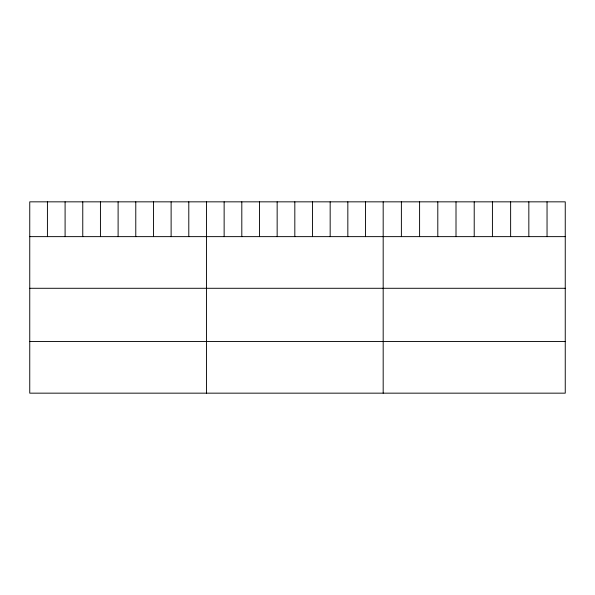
<?xml version="1.0" encoding="UTF-8"?>
<svg xmlns="http://www.w3.org/2000/svg" width="595" height="595" viewBox="0 0 595 595"><rect width="100%" height="100%" fill="white"/><g stroke="black" fill="none" stroke-linecap="round" stroke-linejoin="round"><path stroke-width="0.89" d="M565.25 236.632L565.25 393.161L29.75 393.161L29.75 201.839L565.25 201.839L565.25 236.632L29.75 236.632M29.75 288.285L565.25 288.285M29.75 341.508L565.25 341.508M547.043 201.839L547.043 236.632M528.836 201.839L528.836 236.632M510.629 201.839L510.629 236.632M492.422 201.839L492.422 236.632M474.215 201.839L474.215 236.632M456.008 201.839L456.008 236.632M437.801 201.839L437.801 236.632M419.594 201.839L419.594 236.632M401.387 201.839L401.387 236.632M383.18 201.839L383.18 393.161M365.509 201.839L365.509 236.632M347.837 201.839L347.837 236.632M330.166 201.839L330.166 236.632M312.494 201.839L312.494 236.632M294.822 201.839L294.822 236.632M277.151 201.839L277.151 236.632M259.48 201.839L259.48 236.632M241.808 201.839L241.808 236.632M224.137 201.839L224.137 236.632M206.465 201.839L206.465 393.161M188.793 201.839L188.793 236.632M171.122 201.839L171.122 236.632M153.451 201.839L153.451 236.632M135.779 201.839L135.779 236.632M118.108 201.839L118.108 236.632M100.436 201.839L100.436 236.632M82.764 201.839L82.764 236.632M65.093 201.839L65.093 236.632M47.422 201.839L47.422 236.632"/></g></svg>
